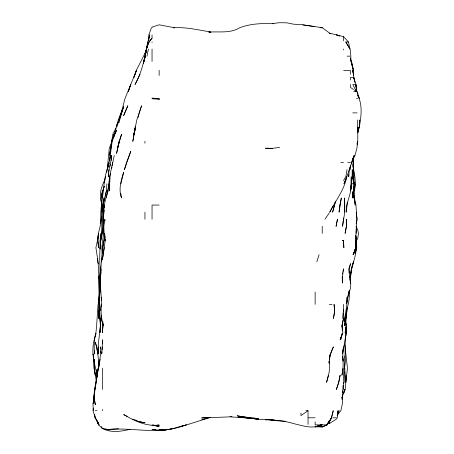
<?xml version="1.0" encoding="UTF-8"?>
<svg xmlns="http://www.w3.org/2000/svg" width="454" height="454" viewBox="0 0 454 454"><rect width="100%" height="100%" fill="white"/><g stroke="black" fill="none" stroke-linecap="round" stroke-linejoin="round"><path stroke-width="0.68" d="M109.522 183.791L109.499 190.879L109.868 176.697L109.783 181.662M348.74 174.569L348.734 176.697L349.472 167.674M352.128 175.987L352.247 169.609L352.576 176.697L351.18 183.791L351.209 176.697L351.26 183.791L350.584 190.879L351.129 184.432C351.68 194.04 345.749 202.524 346.3 212.154L347.276 202.484M100.811 274.551L100.822 272.423M99.784 295.111L99.795 283.767M103.143 205.77L103.234 222.08M346.147 326.312C346.896 335.744 343.74 344.728 342.583 353.967L343.496 346.879C341.624 356.265 344.603 365.879 341.919 375.242L342.969 368.149L343.848 382.33L343.496 385.542M102.7 251.153L102.729 247.606L104.63 236.001M354.818 185.079L354.914 183.791L354.381 197.972L355.97 205.06L356.816 219.242L355.749 240.512L355.902 247.606L353.467 254.694L355.482 248.253M99.097 275.97L99.04 300.786M343.088 312.84L343.003 318.515L343.496 309.724M100.675 274.551C101.1 263.172 101.832 251.709 104.04 240.512M353.626 186.622L353.553 190.879C354.676 179.937 353.609 168.916 352.957 158.003M357.701 132.733L357.797 127.063L357.775 141.245L357.06 144.423M100.408 290.151L100.499 291.44L100.584 272.746M344.353 208.284L344.66 197.972L344.779 212.154L342.515 226.33L343.298 220.74M355.715 246.187L355.777 243.35M329.054 363.183L329.099 361.061L329.161 362.99M353.326 75.302L353.445 70.336L351.492 63.242L353.371 70.336L352.1 63.242L350.584 60.036L351.487 62.601M94.205 363.183L94.08 368.149L95.317 375.242L94.216 368.149L93.564 361.061L93.757 359.125M98.938 363.183L98.989 361.061C98.081 375.367 93.337 389.191 93.66 403.6L93.779 401.671M350.732 61.12L350.868 56.154L350.085 49.06L345.817 41.972L348.468 41.972L349.966 49.06L345.817 41.972M346.391 312.71L345.783 324.962L345.698 323.668M99.148 275.97L98.91 283.058L99.369 294.016M102.479 343.882L102.615 339.785L101.736 353.967L101.906 352.032M356.049 233.424L356.305 226.33M101.809 236.001C102.065 223.056 100.89 210.219 102.411 197.308C104.062 188.075 104.006 178.57 107.127 169.609C108.489 164.938 109.743 160.245 110.447 155.427L109.499 160.761L112.2 141.245L116.593 129.992L115.361 133.555M99.784 305.621L99.562 311.421L100.101 318.515M98.518 367.502L98.745 361.702M98.297 350.743L98.16 353.967C97.474 343.701 100.135 333.849 100.578 323.668M98.376 348.808L98.456 346.879L97.843 353.967L98.717 362.99M342.061 399.089L343.355 385.554M343.44 383.619L343.496 382.33M352.735 192.167L352.48 197.972L354.216 183.791L352.542 175.409M100.646 322.38L100.85 318.515L99.971 332.697L100.317 325.603L101.469 315.933M342.412 394.577L342.424 403.6L340.858 410.694L337.623 414.746M342.526 392.642L342.639 390.712M359.347 126.416L359.744 119.97L359.392 127.063L358.058 131.354M93.865 400.377L94.109 396.512L93.189 403.6L93.677 401.671M350.255 281.128L351.39 268.876L353.518 261.788L351.39 268.876L350.233 277.905L350.596 275.97C351.283 266.277 356.061 257.458 356.225 247.606L355.76 250.182M346.084 377.819L345.795 382.33L347.469 368.149L344.824 344.944M346.164 376.531L346.243 375.242L345.312 389.419L343.496 393.663L344.796 389.419L341.993 397.8M105.322 196.037L106.418 190.879L106.877 183.791M111.378 144.468L111.593 141.245L114.243 134.151L118.301 119.97L122.682 108.37M347.168 307.557L346.89 311.421L345.165 318.515L345.454 322.38C344.779 311.949 350.692 302.006 349.12 291.44M100.084 286.928L98.932 300.463M99.54 302.398L99.642 301.11M346.652 302.398L347.043 297.239C347.702 306.859 343.928 316.041 344.631 325.603L345.488 325.603M354.665 187.014L354.37 190.879L355.522 183.791L354.892 176.697L353.558 169.609L353.553 162.515L352.991 158.65M107.206 169.609L109.272 148.333L112.025 141.245M102.354 228.26L101.94 233.424L100.663 240.512L101.929 234.712M340.863 337.85L340.704 339.785L342.35 333.338M104.199 210.219C102.962 217.926 103.96 225.678 103.313 233.424C103.393 240.223 100.884 246.851 102.349 253.65M104.42 207.637L104.636 205.06M93.768 359.767L93.66 361.061L93.479 355.902M109.499 186.651L109.647 184.931M100.124 288.216L100.135 291.44M102.076 350.102L102.36 346.879M101.429 205.06L100.805 212.154L100.692 223.499M109.329 181.884L109.635 178.672M343.627 217.954L343.496 219.344M111.168 160.58L111.644 155.427C111.321 162.674 108.058 169.37 108.302 176.697L108.773 172.832M94.665 350.743L94.364 353.967L94.177 346.879L94.563 339.785L95.317 334.717L95.987 333.202M98.484 303.686L99.886 286.281M107.984 167.027L108.432 162.515L107.632 168.962M102.207 233.424L102.859 228.884L102.411 232.737L102.945 205.06L106.418 190.879M342.117 399.089L342.384 396.512L342.055 397.8M346.09 318.515L346.845 311.421L345.165 318.515M104.67 237.936L104.392 240.512L103.835 226.33L104.874 219.242L104.965 221.177M98.768 310.133L98.739 318.515L98.257 311.421L99.681 297.886M101.469 216.666L100.124 226.33L98.393 233.424L97.525 240.512L95.902 247.606L98.036 261.788L99.341 283.058L100.55 286.928L99.301 297.239L100.118 310.78M100.255 240.512L100.538 237.936M100.68 236.648L101.038 233.424L100.028 240.512L100.101 248.894M95.317 336.76C97.071 326.006 97.06 315.172 98.126 304.333C99.965 296.927 99.772 289.3 99.664 281.769M345.29 337.85L345.511 335.92M345.732 333.985L345.727 327.022M344.989 318.515L345.216 316.58M108.926 171.538L109.164 169.609M104.312 247.606L102.411 259.58L105.197 240.512L104.579 233.424L105.09 237.936M106.775 172.185L107.099 169.609L109.198 163.162M101.673 196.678L102.411 190.879L101.378 197.972L102.411 192.592L101.174 197.972L101.526 210.86M103.149 205.06L103.313 203.772M103.484 202.484L104.062 197.972L102.774 205.06L103.103 212.154L102.945 205.06L104.732 198.614M99.012 304.333L99.681 299.175M98.507 303.686L98.762 301.751M351.18 183.791L351.776 179.273M97.553 373.307L98.24 368.149L95.317 387.143L96.027 383.017M114.033 136.087L114.289 134.151L113.937 136.087L114.243 134.151L111.718 141.245L109.499 155.427L111.02 147.045M99.942 286.281L99.426 290.151L99.693 292.087M93.325 408.118L92.968 410.694L95.317 417.782L94.574 414.559M342.083 326.891L342.259 325.603L342.424 330.115M329.315 360.913L330.194 354.659L329.422 359.454M101.48 315.933L100.317 325.603L100.13 318.515L100.572 324.962M102.848 228.424C99.664 243.611 98.841 259.257 100.709 274.681L100.913 268.876L100.26 283.058L101.463 300.463M146.392 49.707L144.951 58.169C146.126 51.206 146.602 43.397 152.045 38.215L152.045 34.884M111.729 168.315L111.939 167.027M112.144 165.738L114.232 155.427M96.146 382.33L97.292 375.242M350.692 190.232L351.771 183.791L354.216 183.791M347.026 169.609L345.834 176.697L343.496 180.516M350.267 281.208L350.675 274.784M359.307 127.063C361.168 116.706 362.831 104.953 357.678 95.317L359.489 98.7M355.295 252.764L355.527 251.471M100.362 266.946L99.568 275.97L100.567 284.993M357.917 132.863L358.989 127.063L358.007 131.2M109.159 183.791L107.836 190.879L109.664 176.697L112.671 162.515M100.147 359.125L98.614 368.149L100.64 353.967L100.385 346.879L100.589 348.808M342.52 274.034L342.764 272.746M343.008 271.458L343.496 268.876L342.577 275.97L342.384 283.058L342.18 276.611M350.721 189.182L351.771 183.791M345.312 338.497L346.436 332.697L345.976 326.891L345.136 332.697L346.447 325.603L344.404 318.515L345.988 324.962M147 56.154L148.401 49.06M148.906 39.396L149.809 34.884L147.788 41.972L143.436 63.242L144.951 56.154C142.902 66 139.946 75.699 135.02 84.518L140.104 74.201M346.64 303.686L349.387 290.151L348.059 295.31M148.73 39.396L148.458 40.684L148.833 34.884L151.426 27.79M120.872 183.791L123.681 172.128C121.048 180.431 118.403 189.403 121.468 197.972L120.804 193.455M357.116 143.822L357.678 141.245L356.889 148.333L354.971 155.427L351.572 162.515L354.143 155.427L346.873 176.697L344.007 183.791L346.777 176.697C344.319 189.829 335.716 200.498 329.774 212.154L333.253 205.651M334.666 205.06L332.623 212.154L335.432 201.196M152.045 38.215L149.026 41.972L146.494 49.06L148.106 41.972L146.494 49.06L144.951 53.685L145.859 51.955M337.589 412.629L338.031 410.694L337.305 417.782L336.408 419.087L329.315 423.588L327.379 423.684M103.302 254.694L103.75 252.764M146.511 49.06L146.818 47.772M356.112 223.754L357.185 219.242L356.203 212.154M109.834 176.697L110.6 173.473M328.321 375.242L326.539 382.33C328.77 375.526 330.353 368.393 329.315 361.202M109.999 166.419L110.492 164.467M355.272 253.406L356.753 247.606L356.43 240.512L357.678 238.81L358.495 233.424L357.678 229.69L356.038 226.33M119.033 122.552L119.691 119.97M334.581 205.06L335.574 201.196M106.196 197.972L108.035 190.879C104.085 201.343 103.223 212.693 103.745 223.754M342.106 397.8L342.447 396.512M104.045 182.497L105.578 176.697M138.044 117.518L139.123 113.545M134.991 130.287L133.936 134.151L136.802 119.97L141.557 105.788L139.299 112.881M93.706 401.024L92.974 403.6L93.325 410.694M119.533 141.245L117.518 148.333L119.243 141.245L121.61 134.151L119.725 140.598M330.132 354.54L329.315 357.394L333.372 346.879L330.296 353.967M119.879 119.328L123.681 106.508L116.826 127.063M102.417 197.972L102.803 196.678M316.835 261.788L319.083 254.694M144.122 60.711L143.294 63.242L144.122 60.825M95.953 333.991C92.695 342.588 91.918 352.1 94.109 361.061L93.916 359.125L94.245 361.061M122.824 108.37L119.062 119.97L121.326 112.881L124.935 98.7L136.541 70.336L133.919 77.424L136.296 70.336L146.33 50.74M342.299 333.338L340.154 339.785L342.872 332.697L342.021 325.603L343.496 318.515L341.97 325.603L342.316 330.115M347.56 297.239C349.682 291.655 352.105 285.339 349.892 279.392M126.865 162.515L124.419 169.609L126.53 162.515L130.775 151.335L127.097 161.874M337.14 415.853L339.098 410.694L337.6 413.787M116.593 125.372L117.892 122.37M105.112 179.653C101.168 186.571 98.881 194.618 101.412 202.484M115.963 128.244L112.83 134.151L111.508 142.664M329.315 421.698L331.539 417.782L327.283 424.348L329.315 421.698L331.392 417.782L333.225 410.694L331.539 417.782L329.315 422.067L326.976 424.876L322.221 426.981L315.133 426.771L322.221 424.876L315.133 426.964L321.046 424.876C312.443 429.422 302.704 425.619 293.863 423.678C284.675 420.83 275.073 419.91 265.499 419.768L272.587 419.751L258.405 419.275L242.288 417.425M322.221 426.981L327.011 424.876L329.315 420.654L326.976 424.876M325.03 219.242L329.315 212.818M327.158 424.03L329.315 422.334L329.315 423.588M308.045 417.782L308.045 410.694L300.951 415.603L300.951 413.14M210.06 417.464L186.685 424.876L180.408 426.476L186.339 424.876C175.34 428.871 163.752 431.226 152.045 429.535L155.591 429.632M118.522 428.82L109.499 429.388C132.852 427.418 157.056 434.648 179.761 426.544M201.678 419.848L208.675 417.782M208.131 417.459L206.842 417.782L208.772 417.425L206.15 417.782L208.772 417.476M130.128 429.314C121.11 431.436 110.895 433.156 102.411 428.434L101.27 426.908M167.515 429.495L168.803 429.297M170.097 429.098L173.314 428.604M272.587 148.333L265.499 148.259L272.587 148.333L279.681 147.402M272.587 23.5L279.681 22.7L286.769 22.831L293.863 24.238L300.951 24.51L322.221 27.711M273.875 23.733C262.44 23.233 250.415 23.568 239.627 27.79C230.195 33.607 219.168 31.315 208.772 32.115L210.9 32.177M208.097 417.476L201.678 417.958L230.042 416.868L250.648 418.179M230.042 416.607L231.977 416.545M153.463 425.165L152.045 425.194L159.138 425.648L153.333 425.148M157.01 425.092L159.138 425.046C146.602 426.805 134.27 420.762 123.681 414.587L127.16 416.329M159.138 429.722L166.226 429.932L159.138 429.722L161.97 429.711M320.11 27.79L322.221 27.79M347.14 56.154L349.966 56.154M343.644 70.336L350.306 70.336M350.902 77.424L353.184 77.424M357.848 94.528L357.678 93.138L356.861 91.606L355.845 84.518L352.837 84.518L356.288 91.606L354.58 90.363M353.734 91.606L357.031 91.606L359.454 98.7M356.504 98.7L357.678 98.7M352.758 112.881L357.06 112.881M340.823 162.515L343.496 162.515M347.696 162.515L350.426 162.515M159.138 205.06L152.045 205.06L152.045 219.242M343.496 240.512L342.225 240.512L343.496 240.609L343.86 247.606L343.496 240.609M329.315 304.333L332.067 304.333M95.317 410.694L96.986 410.694M305.888 410.694L308.045 410.694M308.635 417.782L315.133 417.782M332.731 417.782L336.408 417.782M327.011 424.876L315.133 424.876L315.133 421.84M285.35 421.255L272.587 420.489L269.364 419.683M274.522 419.995L271.299 419.757M210.707 32.007C198.381 29.947 185.936 26.934 173.314 27.734L174.699 27.79L159.138 24.794L152.045 27.127L152.045 27.79M250.67 418.253L239.218 417.033M159.138 99.261L152.045 98.7L159.138 98.7L159.138 99.261L159.138 98.7L152.045 98.075M251.317 417.924L258.405 418.543L249.144 417.782L237.136 415.83L250.426 417.782M302.886 24.959L314.491 26.548M238.424 416.982L241 417.277M251.959 418.384L258.405 419.246L251.959 418.327M238.424 417.01L244.224 417.782L242.288 417.493M239.071 417.005L241 417.3M97.201 421.006L98.541 424.876L102.411 428.548L109.499 429.955L104.987 428.877M152.692 425.182L159.138 426.607L153.333 425.205M348.468 41.972L343.496 36.587L336.408 34.884L338.338 35.628M132.704 419.173L137.222 420.915M339.785 36.121L336.698 34.884L329.315 33.176L330.336 33.857M135.286 420.052L137.222 420.886M353.439 89.529L350.584 87.446L350.584 84.518M322.397 27.79L330.336 33.675M101.27 426.811L102.411 428.548M96.759 420.149L99.091 424.876L94.965 417.782L94.381 414.559M95.879 418.429L98.717 424.876L97.519 421.652M98.308 263.723L97.706 261.788L97.701 258.241M351.691 162.515L353.649 169.609L352.741 176.697L354.08 183.791L352.775 174.762M97.724 421.652L98.541 424.876L97.706 421.652M94.398 361.668L94.704 362.882M100.606 286.281L98.785 275.97L100.612 288.216M352.917 191.526L354.443 197.972L355.198 205.06L354.324 199.261M354.568 81.294L353.683 77.424L356.015 84.518L356.294 90.318M97.372 376.531L93.989 361.061L93.098 353.967L93.723 357.837M350.301 281.769L350.584 283.058L349.711 275.97L349.716 277.388M97.355 376.531L96.237 369.437M350.584 58.004L351.714 63.242M354.914 82.583L352.627 70.336L352.803 72.271M353.013 192.167L354.131 197.972M96.379 381.683L94.216 368.149M352.542 174.762L352.764 176.056M100.334 248.894L100.113 247.606L100.215 248.894M98.745 362.349L98.541 361.061L98.739 366.213M345.244 338.497C345.051 348.354 345.256 358.297 344.575 368.149L345.136 361.061L344.819 355.902M355.72 236.001L356.396 240.512L355.902 247.606L353.047 254.694L356.038 247.606L355.749 240.512M355.709 236.001L356.362 240.512L355.686 235.359M102.683 321.171L103.319 325.603C101.361 318.685 100.521 311.501 101.577 304.333L101.662 306.263M350.584 283.058L349.024 268.876L350.584 263.661L348.978 268.876L349.001 273.132M346.067 324.962L345.222 318.515L345.579 322.38M344.387 323.668L344.631 325.603M105.232 239.224L105.379 240.512M100.544 324.962L99.818 318.515L99.704 304.333L100.09 310.133M100.856 351.39L100.992 352.679M345.244 321.091L345.375 322.38M93.603 355.902L93.728 357.19M352.985 159.939L353.235 162.515M102.598 321.381L102.979 325.603L102.411 332.697L103.047 324.184M355.845 84.518L356.032 87.094M356.169 89.029L356.265 90.318M101.526 306.263L101.276 297.239L101.48 300.463M101.764 208.931L101.855 210.86M344.518 205.06L344.779 212.154M343.054 385.554L343.184 389.419M344.785 370.084L344.728 368.149L345.154 382.33L344.824 371.372M357.678 119.97L357.678 126.734M350.584 70.745L350.584 74.218M350.584 77.424L350.584 80.006M350.584 165.381L350.584 169.609M343.496 36.587L343.496 40.803M343.496 49.06L343.496 49.923M343.496 304.333L343.496 311.421M322.221 226.33L322.221 233.424M315.133 292.03L315.133 304.333M308.045 418.066L308.045 424.405M159.138 70.336L159.138 75.478M152.045 41.972L152.045 42.523M152.045 49.06L152.045 61.438M144.951 141.245L144.951 143.26M144.951 212.154L144.951 219.242M102.411 368.149L102.411 389.419M102.411 409.434L102.411 410.694M98.393 233.424L97.922 240.512L98.524 247.606L97.848 240.512L98.393 233.424M339.881 205.06L339.059 212.154L341.329 197.972L339.881 205.06M94.92 389.419L94.057 396.512L95.317 386.643L94.92 389.419M334.558 311.421L333.463 318.515L334.632 311.421L334.087 304.333L334.558 311.421M135.292 127.063L132.846 141.245L135.292 127.063M337.458 219.242L336.074 226.33L337.458 219.242M346.385 226.33L345.091 233.424L346.425 226.33L346.294 219.242L346.385 226.33M146.37 49.707L145.138 56.154L146.364 49.707M340.12 375.242L338.729 382.33L336.408 389.419L338.729 382.33L340.12 375.242M119.243 141.245L116.593 153.293L119.243 141.245M102.411 257.214L101.463 261.788L102.411 257.214M135.553 127.063L133.953 134.151L135.553 127.063M104.25 186.367L102.859 190.879L104.25 186.367M130.718 84.518L128.329 91.606L130.775 84.518M127.818 105.788L123.681 115.447L127.818 105.788M210.06 417.408L208.772 417.708L210.06 417.413M322.221 426.794L319.003 426.539L322.221 426.794M144.951 422.788L137.863 421.403L144.951 422.788M95.317 404.707L93.927 396.512L95.317 404.707M96.702 346.879L95.317 342.322L96.6 346.879L97.797 353.967L96.702 346.879M343.224 361.061L342.526 356.543L343.224 361.061M353.513 197.972L352.9 192.167L353.513 197.972"/></g></svg>
